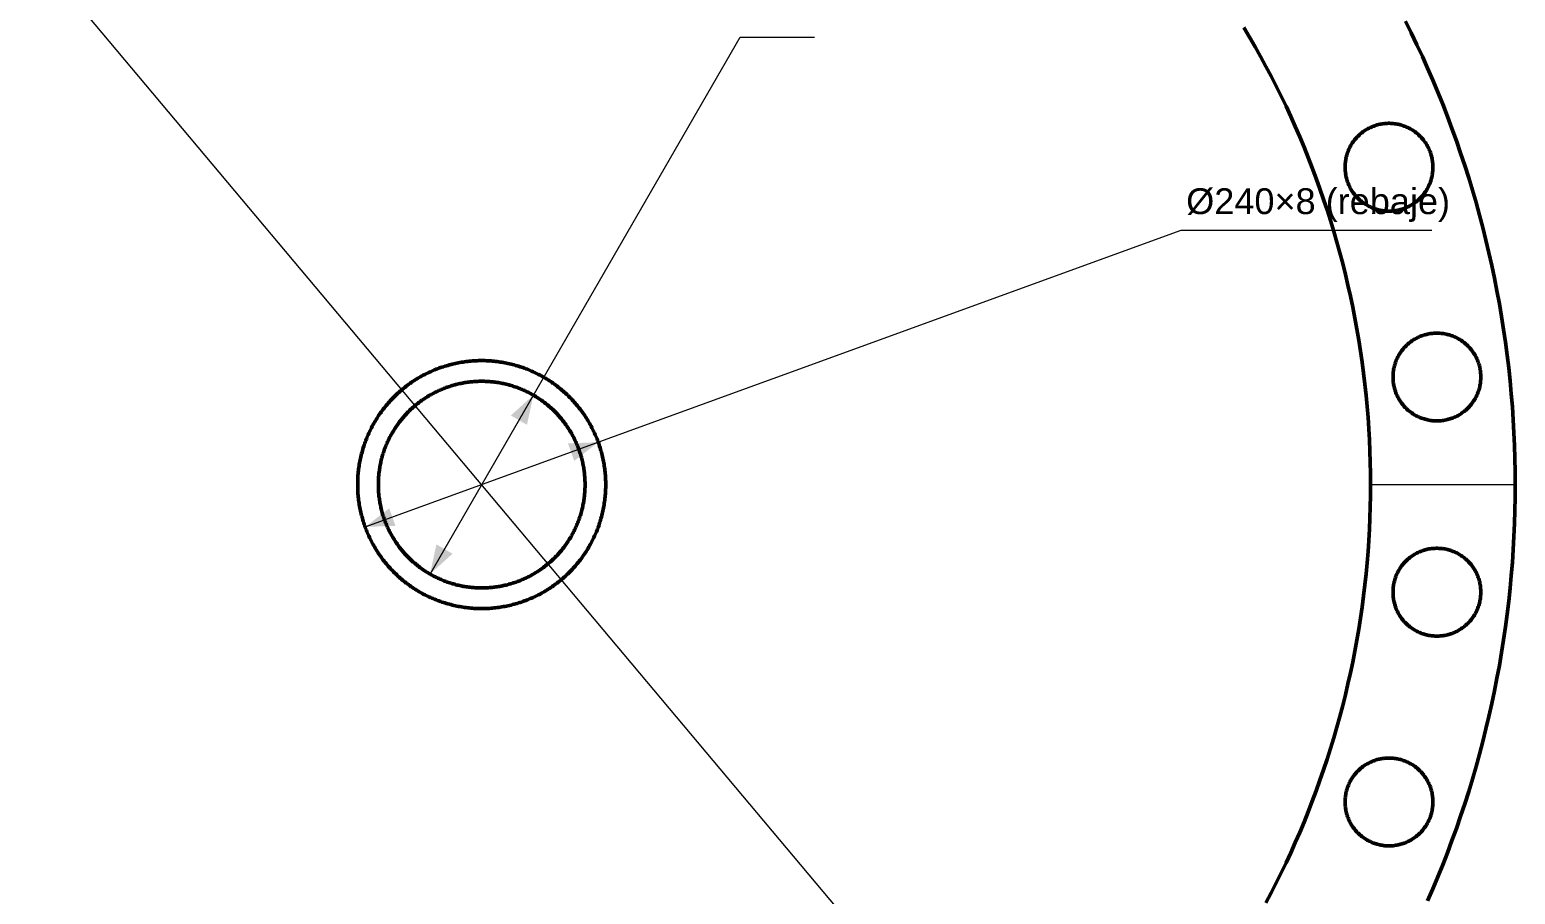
# Model space of a CAD drawing. Header units: millimetres. Extents: x 0 to 841, y 0 to 594.
# Drawn here: x 86.3 to 230, y 390.3 to 474 of the extents above; entities that cross this region are included whole.
import ezdxf
from ezdxf.enums import TextEntityAlignment as Align

# ---------------------------------------------------------------- set-up
doc = ezdxf.new("R2010")
doc.units = ezdxf.units.MM
doc.linetypes.add('FANTASMA', pattern=[26, 14, -3, 2, -2, 2, -3])
for name, color, linetype, lineweight in [('COTA', 7, 'CONTINUOUS', 18), ('FANT', 7, 'FANTASMA', 18), ('TXT', 7, 'CONTINUOUS', 25), ('VIS', 7, 'CONTINUOUS', 50)]:
    doc.layers.add(name, color=color, linetype=linetype, lineweight=lineweight)
doc.styles.add('STD', font='LiberationSans-Regular.ttf')

msp = doc.modelspace()

# ---------------------------------------------------------------- linework, layer by layer
at = {"layer": 'COTA'}
for p, q in [((194.28, 353.4), (54.15, 520.39)), ((125, 421.34), (155, 473.3)), ((155, 473.3), (162.2, 473.3)), ((118.72, 425.9), (197.66, 454.63)), ((197.66, 454.63), (221.91, 454.63))]:
    msp.add_line(p, q, dxfattribs=at)
for points in [[(135, 438.66), (132.82, 436.69), (134.38, 435.79)], [(141.28, 434.1), (138.34, 433.99), (138.95, 432.3)], [(118.72, 425.9), (121.66, 426.01), (121.05, 427.7)], [(125, 421.34), (127.18, 423.31), (125.62, 424.21)]]:
    msp.add_solid(points, dxfattribs=at)
at = {"layer": 'FANT'}
msp.add_line((216, 430), (230, 430), dxfattribs=at)
at = {"layer": 'VIS'}
for points in [[(230, 430), (229.99, 431.26), (229.97, 432.51), (229.93, 433.77), (229.87, 435.02), (229.8, 436.28), (229.72, 437.53), (229.61, 438.79), (229.5, 440.04), (229.36, 441.29), (229.21, 442.53), (229.05, 443.78), (228.87, 445.02), (228.67, 446.26), (228.46, 447.5), (228.23, 448.74), (227.99, 449.97), (227.73, 451.2), (227.45, 452.43), (227.16, 453.65), (226.86, 454.87), (226.54, 456.08), (226.2, 457.3), (225.85, 458.5), (225.49, 459.7), (225.11, 460.9), (224.71, 462.09), (224.3, 463.28), (223.87, 464.46), (223.43, 465.64), (222.98, 466.81), (222.51, 467.98), (222.02, 469.14), (221.52, 470.29), (221.01, 471.44), (220.48, 472.58), (219.94, 473.71), (219.38, 474.84)], [(216, 430), (215.99, 431.08), (215.97, 432.16), (215.94, 433.24), (215.89, 434.32), (215.83, 435.4), (215.76, 436.48), (215.67, 437.56), (215.57, 438.63), (215.45, 439.71), (215.32, 440.78), (215.18, 441.85), (215.02, 442.92), (214.85, 443.99), (214.67, 445.05), (214.48, 446.11), (214.27, 447.18), (214.05, 448.23), (213.81, 449.29), (213.56, 450.34), (213.3, 451.39), (213.02, 452.43), (212.73, 453.47), (212.43, 454.51), (212.12, 455.55), (211.79, 456.58), (211.45, 457.6), (211.1, 458.62), (210.73, 459.64), (210.35, 460.65), (209.96, 461.66), (209.56, 462.66), (209.14, 463.66), (208.71, 464.65), (208.27, 465.64), (207.82, 466.62), (207.35, 467.59), (206.87, 468.56), (206.38, 469.52), (205.88, 470.48), (205.36, 471.43), (204.84, 472.37), (204.3, 473.31), (203.75, 474.24)], [(216, 430), (215.99, 431.08), (215.97, 432.16), (215.94, 433.24), (215.89, 434.32), (215.83, 435.4), (215.76, 436.48), (215.67, 437.56), (215.57, 438.63), (215.45, 439.71), (215.32, 440.78), (215.18, 441.85), (215.02, 442.92), (214.85, 443.99), (214.67, 445.05), (214.48, 446.11), (214.27, 447.18), (214.05, 448.23), (213.81, 449.29), (213.56, 450.34), (213.3, 451.39), (213.02, 452.43), (212.73, 453.47), (212.43, 454.51), (212.12, 455.55), (211.79, 456.58), (211.45, 457.6), (211.1, 458.62), (210.73, 459.64), (210.35, 460.65), (209.96, 461.66), (209.56, 462.66), (209.14, 463.66), (208.71, 464.65), (208.27, 465.64), (207.82, 466.62), (207.35, 467.59), (206.87, 468.56), (206.38, 469.52), (205.88, 470.48), (205.36, 471.43), (204.84, 472.37), (204.3, 473.31), (203.75, 474.24)], [(222.03, 460.72), (222.03, 460.6), (222.02, 460.48), (222.02, 460.36), (222, 460.24), (221.99, 460.12), (221.97, 460), (221.95, 459.88), (221.92, 459.76), (221.89, 459.65), (221.86, 459.53), (221.83, 459.41), (221.79, 459.3), (221.75, 459.19), (221.7, 459.08), (221.65, 458.97), (221.6, 458.86), (221.55, 458.75), (221.49, 458.64), (221.43, 458.54), (221.37, 458.44), (221.3, 458.34), (221.23, 458.24), (221.16, 458.14), (221.09, 458.05), (221.01, 457.95), (220.93, 457.86), (220.85, 457.78), (220.77, 457.69), (220.68, 457.61), (220.59, 457.53), (220.5, 457.45), (220.4, 457.37), (220.31, 457.3), (220.21, 457.23), (220.11, 457.16), (220.01, 457.1), (219.91, 457.04), (219.8, 456.98), (219.69, 456.92), (219.59, 456.87), (219.48, 456.82), (219.37, 456.77), (219.25, 456.73), (219.14, 456.69), (219.03, 456.65), (218.91, 456.62), (218.79, 456.59), (218.68, 456.56), (218.56, 456.54), (218.44, 456.52), (218.32, 456.5), (218.2, 456.49), (218.08, 456.48), (217.96, 456.47), (217.84, 456.47), (217.72, 456.47), (217.6, 456.47), (217.48, 456.48), (217.36, 456.49), (217.24, 456.5), (217.12, 456.52), (217, 456.54), (216.89, 456.56), (216.77, 456.59), (216.65, 456.62), (216.54, 456.65), (216.42, 456.69), (216.31, 456.73), (216.2, 456.77), (216.09, 456.82), (215.98, 456.87), (215.87, 456.92), (215.76, 456.98), (215.66, 457.04), (215.55, 457.1), (215.45, 457.16), (215.35, 457.23), (215.25, 457.3), (215.16, 457.37), (215.06, 457.45), (214.97, 457.53), (214.88, 457.61), (214.8, 457.69), (214.71, 457.78), (214.63, 457.86), (214.55, 457.95), (214.47, 458.05), (214.4, 458.14), (214.33, 458.24), (214.26, 458.34), (214.19, 458.44), (214.13, 458.54), (214.07, 458.64), (214.01, 458.75), (213.96, 458.86), (213.91, 458.97), (213.86, 459.08), (213.82, 459.19), (213.77, 459.3), (213.74, 459.41), (213.7, 459.53), (213.67, 459.65), (213.64, 459.76), (213.61, 459.88), (213.59, 460), (213.57, 460.12), (213.56, 460.24), (213.55, 460.36), (213.54, 460.48), (213.53, 460.6), (213.53, 460.72), (213.53, 460.84), (213.54, 460.96), (213.55, 461.08), (213.56, 461.2), (213.57, 461.32), (213.59, 461.43), (213.61, 461.55), (213.64, 461.67), (213.67, 461.79), (213.7, 461.9), (213.74, 462.02), (213.77, 462.13), (213.82, 462.24), (213.86, 462.36), (213.91, 462.47), (213.96, 462.58), (214.01, 462.68), (214.07, 462.79), (214.13, 462.89), (214.19, 463), (214.26, 463.1), (214.33, 463.19), (214.4, 463.29), (214.47, 463.39), (214.55, 463.48), (214.63, 463.57), (214.71, 463.66), (214.8, 463.74), (214.88, 463.83), (214.97, 463.91), (215.06, 463.98), (215.16, 464.06), (215.25, 464.13), (215.35, 464.2), (215.45, 464.27), (215.55, 464.33), (215.66, 464.4), (215.76, 464.46), (215.87, 464.51), (215.98, 464.56), (216.09, 464.61), (216.2, 464.66), (216.31, 464.7), (216.42, 464.74), (216.54, 464.78), (216.65, 464.81), (216.77, 464.84), (216.89, 464.87), (217, 464.89), (217.12, 464.91), (217.24, 464.93), (217.36, 464.95), (217.48, 464.96), (217.6, 464.96), (217.72, 464.97), (217.84, 464.97), (217.96, 464.96), (218.08, 464.96), (218.2, 464.95), (218.32, 464.93), (218.44, 464.91), (218.56, 464.89), (218.68, 464.87), (218.79, 464.84), (218.91, 464.81), (219.03, 464.78), (219.14, 464.74), (219.25, 464.7), (219.37, 464.66), (219.48, 464.61), (219.59, 464.56), (219.69, 464.51), (219.8, 464.46), (219.91, 464.4), (220.01, 464.33), (220.11, 464.27), (220.21, 464.2), (220.31, 464.13), (220.4, 464.06), (220.5, 463.98), (220.59, 463.91), (220.68, 463.83), (220.77, 463.74), (220.85, 463.66), (220.93, 463.57), (221.01, 463.48), (221.09, 463.39), (221.16, 463.29), (221.23, 463.19), (221.3, 463.1), (221.37, 463), (221.43, 462.89), (221.49, 462.79), (221.55, 462.68), (221.6, 462.58), (221.65, 462.47), (221.7, 462.36), (221.75, 462.24), (221.79, 462.13), (221.83, 462.02), (221.86, 461.9), (221.89, 461.79), (221.92, 461.67), (221.95, 461.55), (221.97, 461.43), (221.99, 461.32), (222, 461.2), (222.02, 461.08), (222.02, 460.96), (222.03, 460.84), (222.03, 460.72)], [(226.67, 440.41), (226.66, 440.29), (226.66, 440.17), (226.65, 440.05), (226.64, 439.93), (226.62, 439.81), (226.6, 439.69), (226.58, 439.58), (226.56, 439.46), (226.53, 439.34), (226.5, 439.23), (226.46, 439.11), (226.42, 439), (226.38, 438.88), (226.34, 438.77), (226.29, 438.66), (226.24, 438.55), (226.18, 438.45), (226.13, 438.34), (226.07, 438.24), (226, 438.13), (225.94, 438.03), (225.87, 437.93), (225.8, 437.84), (225.72, 437.74), (225.65, 437.65), (225.57, 437.56), (225.48, 437.47), (225.4, 437.39), (225.31, 437.3), (225.22, 437.22), (225.13, 437.14), (225.04, 437.07), (224.94, 437), (224.84, 436.93), (224.75, 436.86), (224.64, 436.79), (224.54, 436.73), (224.44, 436.67), (224.33, 436.62), (224.22, 436.57), (224.11, 436.52), (224, 436.47), (223.89, 436.43), (223.77, 436.39), (223.66, 436.35), (223.54, 436.32), (223.43, 436.29), (223.31, 436.26), (223.19, 436.23), (223.07, 436.21), (222.96, 436.2), (222.84, 436.18), (222.72, 436.17), (222.6, 436.17), (222.48, 436.16), (222.36, 436.16), (222.23, 436.17), (222.11, 436.17), (221.99, 436.18), (221.88, 436.2), (221.76, 436.21), (221.64, 436.23), (221.52, 436.26), (221.4, 436.29), (221.29, 436.32), (221.17, 436.35), (221.06, 436.39), (220.94, 436.43), (220.83, 436.47), (220.72, 436.52), (220.61, 436.57), (220.5, 436.62), (220.4, 436.67), (220.29, 436.73), (220.19, 436.79), (220.09, 436.86), (219.99, 436.93), (219.89, 437), (219.79, 437.07), (219.7, 437.14), (219.61, 437.22), (219.52, 437.3), (219.43, 437.39), (219.35, 437.47), (219.26, 437.56), (219.19, 437.65), (219.11, 437.74), (219.03, 437.84), (218.96, 437.93), (218.89, 438.03), (218.83, 438.13), (218.77, 438.24), (218.7, 438.34), (218.65, 438.45), (218.59, 438.55), (218.54, 438.66), (218.49, 438.77), (218.45, 438.88), (218.41, 439), (218.37, 439.11), (218.33, 439.23), (218.3, 439.34), (218.27, 439.46), (218.25, 439.58), (218.23, 439.69), (218.21, 439.81), (218.19, 439.93), (218.18, 440.05), (218.17, 440.17), (218.17, 440.29), (218.17, 440.41), (218.17, 440.53), (218.17, 440.65), (218.18, 440.77), (218.19, 440.89), (218.21, 441.01), (218.23, 441.13), (218.25, 441.25), (218.27, 441.37), (218.3, 441.48), (218.33, 441.6), (218.37, 441.71), (218.41, 441.83), (218.45, 441.94), (218.49, 442.05), (218.54, 442.16), (218.59, 442.27), (218.65, 442.38), (218.7, 442.49), (218.77, 442.59), (218.83, 442.69), (218.89, 442.79), (218.96, 442.89), (219.03, 442.99), (219.11, 443.08), (219.19, 443.18), (219.26, 443.27), (219.35, 443.35), (219.43, 443.44), (219.52, 443.52), (219.61, 443.6), (219.7, 443.68), (219.79, 443.76), (219.89, 443.83), (219.99, 443.9), (220.09, 443.97), (220.19, 444.03), (220.29, 444.09), (220.4, 444.15), (220.5, 444.21), (220.61, 444.26), (220.72, 444.31), (220.83, 444.36), (220.94, 444.4), (221.06, 444.44), (221.17, 444.48), (221.29, 444.51), (221.4, 444.54), (221.52, 444.57), (221.64, 444.59), (221.76, 444.61), (221.88, 444.63), (221.99, 444.64), (222.11, 444.65), (222.23, 444.66), (222.36, 444.66), (222.48, 444.66), (222.6, 444.66), (222.72, 444.65), (222.84, 444.64), (222.96, 444.63), (223.07, 444.61), (223.19, 444.59), (223.31, 444.57), (223.43, 444.54), (223.54, 444.51), (223.66, 444.48), (223.77, 444.44), (223.89, 444.4), (224, 444.36), (224.11, 444.31), (224.22, 444.26), (224.33, 444.21), (224.44, 444.15), (224.54, 444.09), (224.64, 444.03), (224.75, 443.97), (224.84, 443.9), (224.94, 443.83), (225.04, 443.76), (225.13, 443.68), (225.22, 443.6), (225.31, 443.52), (225.4, 443.44), (225.48, 443.35), (225.57, 443.27), (225.65, 443.18), (225.72, 443.08), (225.8, 442.99), (225.87, 442.89), (225.94, 442.79), (226, 442.69), (226.07, 442.59), (226.13, 442.49), (226.18, 442.38), (226.24, 442.27), (226.29, 442.16), (226.34, 442.05), (226.38, 441.94), (226.42, 441.83), (226.46, 441.71), (226.5, 441.6), (226.53, 441.48), (226.56, 441.37), (226.58, 441.25), (226.6, 441.13), (226.62, 441.01), (226.64, 440.89), (226.65, 440.77), (226.66, 440.65), (226.66, 440.53), (226.67, 440.41)], [(142, 430), (142, 429.85), (142, 429.7), (141.99, 429.55), (141.98, 429.4), (141.98, 429.25), (141.97, 429.1), (141.95, 428.95), (141.94, 428.8), (141.92, 428.65), (141.91, 428.5), (141.89, 428.35), (141.86, 428.2), (141.84, 428.05), (141.81, 427.9), (141.79, 427.75), (141.76, 427.6), (141.73, 427.46), (141.69, 427.31), (141.66, 427.16), (141.62, 427.02), (141.58, 426.87), (141.54, 426.72), (141.5, 426.58), (141.46, 426.44), (141.41, 426.29), (141.37, 426.15), (141.32, 426.01), (141.26, 425.86), (141.21, 425.72), (141.16, 425.58), (141.1, 425.44), (141.04, 425.3), (140.98, 425.17), (140.92, 425.03), (140.86, 424.89), (140.79, 424.75), (140.73, 424.62), (140.66, 424.49), (140.59, 424.35), (140.52, 424.22), (140.44, 424.09), (140.37, 423.96), (140.29, 423.83), (140.21, 423.7), (140.13, 423.57), (140.05, 423.44), (139.97, 423.32), (139.88, 423.19), (139.8, 423.07), (139.71, 422.95), (139.62, 422.83), (139.53, 422.7), (139.44, 422.59), (139.34, 422.47), (139.25, 422.35), (139.15, 422.24), (139.05, 422.12), (138.95, 422.01), (138.85, 421.9), (138.75, 421.79), (138.64, 421.68), (138.54, 421.57), (138.43, 421.46), (138.32, 421.36), (138.21, 421.25), (138.1, 421.15), (137.99, 421.05), (137.88, 420.95), (137.76, 420.85), (137.65, 420.75), (137.53, 420.66), (137.41, 420.56), (137.3, 420.47), (137.17, 420.38), (137.05, 420.29), (136.93, 420.2), (136.81, 420.12), (136.68, 420.03), (136.56, 419.95), (136.43, 419.87), (136.3, 419.79), (136.17, 419.71), (136.04, 419.63), (135.91, 419.56), (135.78, 419.48), (135.65, 419.41), (135.51, 419.34), (135.38, 419.27), (135.25, 419.21), (135.11, 419.14), (134.97, 419.08), (134.83, 419.02), (134.7, 418.96), (134.56, 418.9), (134.42, 418.84), (134.28, 418.79), (134.14, 418.74), (133.99, 418.68), (133.85, 418.63), (133.71, 418.59), (133.56, 418.54), (133.42, 418.5), (133.28, 418.46), (133.13, 418.42), (132.98, 418.38), (132.84, 418.34), (132.69, 418.31), (132.54, 418.27), (132.4, 418.24), (132.25, 418.21), (132.1, 418.19), (131.95, 418.16), (131.8, 418.14), (131.65, 418.11), (131.5, 418.09), (131.35, 418.08), (131.2, 418.06), (131.05, 418.05), (130.9, 418.03), (130.75, 418.02), (130.6, 418.02), (130.45, 418.01), (130.3, 418), (130.15, 418), (130, 418), (129.85, 418), (129.7, 418), (129.55, 418.01), (129.4, 418.02), (129.25, 418.02), (129.1, 418.03), (128.95, 418.05), (128.8, 418.06), (128.65, 418.08), (128.5, 418.09), (128.35, 418.11), (128.2, 418.14), (128.05, 418.16), (127.9, 418.19), (127.75, 418.21), (127.6, 418.24), (127.46, 418.27), (127.31, 418.31), (127.16, 418.34), (127.02, 418.38), (126.87, 418.42), (126.72, 418.46), (126.58, 418.5), (126.44, 418.54), (126.29, 418.59), (126.15, 418.63), (126.01, 418.68), (125.86, 418.74), (125.72, 418.79), (125.58, 418.84), (125.44, 418.9), (125.3, 418.96), (125.17, 419.02), (125.03, 419.08), (124.89, 419.14), (124.75, 419.21), (124.62, 419.27), (124.49, 419.34), (124.35, 419.41), (124.22, 419.48), (124.09, 419.56), (123.96, 419.63), (123.83, 419.71), (123.7, 419.79), (123.57, 419.87), (123.44, 419.95), (123.32, 420.03), (123.19, 420.12), (123.07, 420.2), (122.95, 420.29), (122.83, 420.38), (122.7, 420.47), (122.59, 420.56), (122.47, 420.66), (122.35, 420.75), (122.24, 420.85), (122.12, 420.95), (122.01, 421.05), (121.9, 421.15), (121.79, 421.25), (121.68, 421.36), (121.57, 421.46), (121.46, 421.57), (121.36, 421.68), (121.25, 421.79), (121.15, 421.9), (121.05, 422.01), (120.95, 422.12), (120.85, 422.24), (120.75, 422.35), (120.66, 422.47), (120.56, 422.59), (120.47, 422.7), (120.38, 422.83), (120.29, 422.95), (120.2, 423.07), (120.12, 423.19), (120.03, 423.32), (119.95, 423.44), (119.87, 423.57), (119.79, 423.7), (119.71, 423.83), (119.63, 423.96), (119.56, 424.09), (119.48, 424.22), (119.41, 424.35), (119.34, 424.49), (119.27, 424.62), (119.21, 424.75), (119.14, 424.89), (119.08, 425.03), (119.02, 425.17), (118.96, 425.3), (118.9, 425.44), (118.84, 425.58), (118.79, 425.72), (118.74, 425.86), (118.68, 426.01), (118.63, 426.15), (118.59, 426.29), (118.54, 426.44), (118.5, 426.58), (118.46, 426.72), (118.42, 426.87), (118.38, 427.02), (118.34, 427.16), (118.31, 427.31), (118.27, 427.46), (118.24, 427.6), (118.21, 427.75), (118.19, 427.9), (118.16, 428.05), (118.14, 428.2), (118.11, 428.35), (118.09, 428.5), (118.08, 428.65), (118.06, 428.8), (118.05, 428.95), (118.03, 429.1), (118.02, 429.25), (118.02, 429.4), (118.01, 429.55), (118, 429.7), (118, 429.85), (118, 430), (118, 430.15), (118, 430.3), (118.01, 430.45), (118.02, 430.6), (118.02, 430.75), (118.03, 430.9), (118.05, 431.05), (118.06, 431.2), (118.08, 431.35), (118.09, 431.5), (118.11, 431.65), (118.14, 431.8), (118.16, 431.95), (118.19, 432.1), (118.21, 432.25), (118.24, 432.4), (118.27, 432.54), (118.31, 432.69), (118.34, 432.84), (118.38, 432.98), (118.42, 433.13), (118.46, 433.28), (118.5, 433.42), (118.54, 433.56), (118.59, 433.71), (118.63, 433.85), (118.68, 433.99), (118.74, 434.14), (118.79, 434.28), (118.84, 434.42), (118.9, 434.56), (118.96, 434.7), (119.02, 434.83), (119.08, 434.97), (119.14, 435.11), (119.21, 435.25), (119.27, 435.38), (119.34, 435.51), (119.41, 435.65), (119.48, 435.78), (119.56, 435.91), (119.63, 436.04), (119.71, 436.17), (119.79, 436.3), (119.87, 436.43), (119.95, 436.56), (120.03, 436.68), (120.12, 436.81), (120.2, 436.93), (120.29, 437.05), (120.38, 437.17), (120.47, 437.3), (120.56, 437.41), (120.66, 437.53), (120.75, 437.65), (120.85, 437.76), (120.95, 437.88), (121.05, 437.99), (121.15, 438.1), (121.25, 438.21), (121.36, 438.32), (121.46, 438.43), (121.57, 438.54), (121.68, 438.64), (121.79, 438.75), (121.9, 438.85), (122.01, 438.95), (122.12, 439.05), (122.24, 439.15), (122.35, 439.25), (122.47, 439.34), (122.59, 439.44), (122.7, 439.53), (122.83, 439.62), (122.95, 439.71), (123.07, 439.8), (123.19, 439.88), (123.32, 439.97), (123.44, 440.05), (123.57, 440.13), (123.7, 440.21), (123.83, 440.29), (123.96, 440.37), (124.09, 440.44), (124.22, 440.52), (124.35, 440.59), (124.49, 440.66), (124.62, 440.73), (124.75, 440.79), (124.89, 440.86), (125.03, 440.92), (125.17, 440.98), (125.3, 441.04), (125.44, 441.1), (125.58, 441.16), (125.72, 441.21), (125.86, 441.26), (126.01, 441.32), (126.15, 441.37), (126.29, 441.41), (126.44, 441.46), (126.58, 441.5), (126.72, 441.54), (126.87, 441.58), (127.02, 441.62), (127.16, 441.66), (127.31, 441.69), (127.46, 441.73), (127.6, 441.76), (127.75, 441.79), (127.9, 441.81), (128.05, 441.84), (128.2, 441.86), (128.35, 441.89), (128.5, 441.91), (128.65, 441.92), (128.8, 441.94), (128.95, 441.95), (129.1, 441.97), (129.25, 441.98), (129.4, 441.98), (129.55, 441.99), (129.7, 442), (129.85, 442), (130, 442), (130.15, 442), (130.3, 442), (130.45, 441.99), (130.6, 441.98), (130.75, 441.98), (130.9, 441.97), (131.05, 441.95), (131.2, 441.94), (131.35, 441.92), (131.5, 441.91), (131.65, 441.89), (131.8, 441.86), (131.95, 441.84), (132.1, 441.81), (132.25, 441.79), (132.4, 441.76), (132.54, 441.73), (132.69, 441.69), (132.84, 441.66), (132.98, 441.62), (133.13, 441.58), (133.28, 441.54), (133.42, 441.5), (133.56, 441.46), (133.71, 441.41), (133.85, 441.37), (133.99, 441.32), (134.14, 441.26), (134.28, 441.21), (134.42, 441.16), (134.56, 441.1), (134.7, 441.04), (134.83, 440.98), (134.97, 440.92), (135.11, 440.86), (135.25, 440.79), (135.38, 440.73), (135.51, 440.66), (135.65, 440.59), (135.78, 440.52), (135.91, 440.44), (136.04, 440.37), (136.17, 440.29), (136.3, 440.21), (136.43, 440.13), (136.56, 440.05), (136.68, 439.97), (136.81, 439.88), (136.93, 439.8), (137.05, 439.71), (137.17, 439.62), (137.3, 439.53), (137.41, 439.44), (137.53, 439.34), (137.65, 439.25), (137.76, 439.15), (137.88, 439.05), (137.99, 438.95), (138.1, 438.85), (138.21, 438.75), (138.32, 438.64), (138.43, 438.54), (138.54, 438.43), (138.64, 438.32), (138.75, 438.21), (138.85, 438.1), (138.95, 437.99), (139.05, 437.88), (139.15, 437.76), (139.25, 437.65), (139.34, 437.53), (139.44, 437.41), (139.53, 437.3), (139.62, 437.17), (139.71, 437.05), (139.8, 436.93), (139.88, 436.81), (139.97, 436.68), (140.05, 436.56), (140.13, 436.43), (140.21, 436.3), (140.29, 436.17), (140.37, 436.04), (140.44, 435.91), (140.52, 435.78), (140.59, 435.65), (140.66, 435.51), (140.73, 435.38), (140.79, 435.25), (140.86, 435.11), (140.92, 434.97), (140.98, 434.83), (141.04, 434.7), (141.1, 434.56), (141.16, 434.42), (141.21, 434.28), (141.26, 434.14), (141.32, 433.99), (141.37, 433.85), (141.41, 433.71), (141.46, 433.56), (141.5, 433.42), (141.54, 433.28), (141.58, 433.13), (141.62, 432.98), (141.66, 432.84), (141.69, 432.69), (141.73, 432.54), (141.76, 432.4), (141.79, 432.25), (141.81, 432.1), (141.84, 431.95), (141.86, 431.8), (141.89, 431.65), (141.91, 431.5), (141.92, 431.35), (141.94, 431.2), (141.95, 431.05), (141.97, 430.9), (141.98, 430.75), (141.98, 430.6), (141.99, 430.45), (142, 430.3), (142, 430.15), (142, 430)], [(140, 430), (140, 429.87), (140, 429.75), (139.99, 429.62), (139.99, 429.5), (139.98, 429.37), (139.97, 429.25), (139.96, 429.12), (139.95, 429), (139.94, 428.87), (139.92, 428.75), (139.9, 428.62), (139.89, 428.5), (139.87, 428.37), (139.85, 428.25), (139.82, 428.13), (139.8, 428), (139.77, 427.88), (139.75, 427.76), (139.72, 427.64), (139.69, 427.51), (139.65, 427.39), (139.62, 427.27), (139.59, 427.15), (139.55, 427.03), (139.51, 426.91), (139.47, 426.79), (139.43, 426.67), (139.39, 426.55), (139.34, 426.44), (139.3, 426.32), (139.25, 426.2), (139.2, 426.09), (139.15, 425.97), (139.1, 425.86), (139.05, 425.74), (138.99, 425.63), (138.94, 425.52), (138.88, 425.4), (138.82, 425.29), (138.76, 425.18), (138.7, 425.07), (138.64, 424.96), (138.58, 424.86), (138.51, 424.75), (138.44, 424.64), (138.38, 424.54), (138.31, 424.43), (138.24, 424.33), (138.16, 424.22), (138.09, 424.12), (138.02, 424.02), (137.94, 423.92), (137.86, 423.82), (137.78, 423.72), (137.71, 423.63), (137.62, 423.53), (137.54, 423.43), (137.46, 423.34), (137.38, 423.25), (137.29, 423.15), (137.2, 423.06), (137.12, 422.97), (137.03, 422.88), (136.94, 422.8), (136.85, 422.71), (136.75, 422.62), (136.66, 422.54), (136.57, 422.46), (136.47, 422.38), (136.37, 422.29), (136.28, 422.22), (136.18, 422.14), (136.08, 422.06), (135.98, 421.98), (135.88, 421.91), (135.78, 421.84), (135.67, 421.76), (135.57, 421.69), (135.46, 421.62), (135.36, 421.56), (135.25, 421.49), (135.14, 421.42), (135.04, 421.36), (134.93, 421.3), (134.82, 421.24), (134.71, 421.18), (134.6, 421.12), (134.48, 421.06), (134.37, 421.01), (134.26, 420.95), (134.14, 420.9), (134.03, 420.85), (133.91, 420.8), (133.8, 420.75), (133.68, 420.7), (133.56, 420.66), (133.45, 420.61), (133.33, 420.57), (133.21, 420.53), (133.09, 420.49), (132.97, 420.45), (132.85, 420.41), (132.73, 420.38), (132.61, 420.35), (132.49, 420.31), (132.36, 420.28), (132.24, 420.25), (132.12, 420.23), (132, 420.2), (131.87, 420.18), (131.75, 420.15), (131.63, 420.13), (131.5, 420.11), (131.38, 420.1), (131.25, 420.08), (131.13, 420.06), (131, 420.05), (130.88, 420.04), (130.75, 420.03), (130.63, 420.02), (130.5, 420.01), (130.38, 420.01), (130.25, 420), (130.13, 420), (130, 420), (129.87, 420), (129.75, 420), (129.62, 420.01), (129.5, 420.01), (129.37, 420.02), (129.25, 420.03), (129.12, 420.04), (129, 420.05), (128.87, 420.06), (128.75, 420.08), (128.62, 420.1), (128.5, 420.11), (128.37, 420.13), (128.25, 420.15), (128.13, 420.18), (128, 420.2), (127.88, 420.23), (127.76, 420.25), (127.64, 420.28), (127.51, 420.31), (127.39, 420.35), (127.27, 420.38), (127.15, 420.41), (127.03, 420.45), (126.91, 420.49), (126.79, 420.53), (126.67, 420.57), (126.55, 420.61), (126.44, 420.66), (126.32, 420.7), (126.2, 420.75), (126.09, 420.8), (125.97, 420.85), (125.86, 420.9), (125.74, 420.95), (125.63, 421.01), (125.52, 421.06), (125.4, 421.12), (125.29, 421.18), (125.18, 421.24), (125.07, 421.3), (124.96, 421.36), (124.86, 421.42), (124.75, 421.49), (124.64, 421.56), (124.54, 421.62), (124.43, 421.69), (124.33, 421.76), (124.22, 421.84), (124.12, 421.91), (124.02, 421.98), (123.92, 422.06), (123.82, 422.14), (123.72, 422.22), (123.63, 422.29), (123.53, 422.38), (123.43, 422.46), (123.34, 422.54), (123.25, 422.62), (123.15, 422.71), (123.06, 422.8), (122.97, 422.88), (122.88, 422.97), (122.8, 423.06), (122.71, 423.15), (122.62, 423.25), (122.54, 423.34), (122.46, 423.43), (122.38, 423.53), (122.29, 423.63), (122.22, 423.72), (122.14, 423.82), (122.06, 423.92), (121.98, 424.02), (121.91, 424.12), (121.84, 424.22), (121.76, 424.33), (121.69, 424.43), (121.62, 424.54), (121.56, 424.64), (121.49, 424.75), (121.42, 424.86), (121.36, 424.96), (121.3, 425.07), (121.24, 425.18), (121.18, 425.29), (121.12, 425.4), (121.06, 425.52), (121.01, 425.63), (120.95, 425.74), (120.9, 425.86), (120.85, 425.97), (120.8, 426.09), (120.75, 426.2), (120.7, 426.32), (120.66, 426.44), (120.61, 426.55), (120.57, 426.67), (120.53, 426.79), (120.49, 426.91), (120.45, 427.03), (120.41, 427.15), (120.38, 427.27), (120.35, 427.39), (120.31, 427.51), (120.28, 427.64), (120.25, 427.76), (120.23, 427.88), (120.2, 428), (120.18, 428.13), (120.15, 428.25), (120.13, 428.37), (120.11, 428.5), (120.1, 428.62), (120.08, 428.75), (120.06, 428.87), (120.05, 429), (120.04, 429.12), (120.03, 429.25), (120.02, 429.37), (120.01, 429.5), (120.01, 429.62), (120, 429.75), (120, 429.87), (120, 430), (120, 430.13), (120, 430.25), (120.01, 430.38), (120.01, 430.5), (120.02, 430.63), (120.03, 430.75), (120.04, 430.88), (120.05, 431), (120.06, 431.13), (120.08, 431.25), (120.1, 431.38), (120.11, 431.5), (120.13, 431.63), (120.15, 431.75), (120.18, 431.87), (120.2, 432), (120.23, 432.12), (120.25, 432.24), (120.28, 432.36), (120.31, 432.49), (120.35, 432.61), (120.38, 432.73), (120.41, 432.85), (120.45, 432.97), (120.49, 433.09), (120.53, 433.21), (120.57, 433.33), (120.61, 433.45), (120.66, 433.56), (120.7, 433.68), (120.75, 433.8), (120.8, 433.91), (120.85, 434.03), (120.9, 434.14), (120.95, 434.26), (121.01, 434.37), (121.06, 434.48), (121.12, 434.6), (121.18, 434.71), (121.24, 434.82), (121.3, 434.93), (121.36, 435.04), (121.42, 435.14), (121.49, 435.25), (121.56, 435.36), (121.62, 435.46), (121.69, 435.57), (121.76, 435.67), (121.84, 435.78), (121.91, 435.88), (121.98, 435.98), (122.06, 436.08), (122.14, 436.18), (122.22, 436.28), (122.29, 436.37), (122.38, 436.47), (122.46, 436.57), (122.54, 436.66), (122.62, 436.75), (122.71, 436.85), (122.8, 436.94), (122.88, 437.03), (122.97, 437.12), (123.06, 437.2), (123.15, 437.29), (123.25, 437.38), (123.34, 437.46), (123.43, 437.54), (123.53, 437.62), (123.63, 437.71), (123.72, 437.78), (123.82, 437.86), (123.92, 437.94), (124.02, 438.02), (124.12, 438.09), (124.22, 438.16), (124.33, 438.24), (124.43, 438.31), (124.54, 438.38), (124.64, 438.44), (124.75, 438.51), (124.86, 438.58), (124.96, 438.64), (125.07, 438.7), (125.18, 438.76), (125.29, 438.82), (125.4, 438.88), (125.52, 438.94), (125.63, 438.99), (125.74, 439.05), (125.86, 439.1), (125.97, 439.15), (126.09, 439.2), (126.2, 439.25), (126.32, 439.3), (126.44, 439.34), (126.55, 439.39), (126.67, 439.43), (126.79, 439.47), (126.91, 439.51), (127.03, 439.55), (127.15, 439.59), (127.27, 439.62), (127.39, 439.65), (127.51, 439.69), (127.64, 439.72), (127.76, 439.75), (127.88, 439.77), (128, 439.8), (128.13, 439.82), (128.25, 439.85), (128.37, 439.87), (128.5, 439.89), (128.62, 439.9), (128.75, 439.92), (128.87, 439.94), (129, 439.95), (129.12, 439.96), (129.25, 439.97), (129.37, 439.98), (129.5, 439.99), (129.62, 439.99), (129.75, 440), (129.87, 440), (130, 440), (130.13, 440), (130.25, 440), (130.38, 439.99), (130.5, 439.99), (130.63, 439.98), (130.75, 439.97), (130.88, 439.96), (131, 439.95), (131.13, 439.94), (131.25, 439.92), (131.38, 439.9), (131.5, 439.89), (131.63, 439.87), (131.75, 439.85), (131.87, 439.82), (132, 439.8), (132.12, 439.77), (132.24, 439.75), (132.36, 439.72), (132.49, 439.69), (132.61, 439.65), (132.73, 439.62), (132.85, 439.59), (132.97, 439.55), (133.09, 439.51), (133.21, 439.47), (133.33, 439.43), (133.45, 439.39), (133.56, 439.34), (133.68, 439.3), (133.8, 439.25), (133.91, 439.2), (134.03, 439.15), (134.14, 439.1), (134.26, 439.05), (134.37, 438.99), (134.48, 438.94), (134.6, 438.88), (134.71, 438.82), (134.82, 438.76), (134.93, 438.7), (135.04, 438.64), (135.14, 438.58), (135.25, 438.51), (135.36, 438.44), (135.46, 438.38), (135.57, 438.31), (135.67, 438.24), (135.78, 438.16), (135.88, 438.09), (135.98, 438.02), (136.08, 437.94), (136.18, 437.86), (136.28, 437.78), (136.37, 437.71), (136.47, 437.62), (136.57, 437.54), (136.66, 437.46), (136.75, 437.38), (136.85, 437.29), (136.94, 437.2), (137.03, 437.12), (137.12, 437.03), (137.2, 436.94), (137.29, 436.85), (137.38, 436.75), (137.46, 436.66), (137.54, 436.57), (137.62, 436.47), (137.71, 436.37), (137.78, 436.28), (137.86, 436.18), (137.94, 436.08), (138.02, 435.98), (138.09, 435.88), (138.16, 435.78), (138.24, 435.67), (138.31, 435.57), (138.38, 435.46), (138.44, 435.36), (138.51, 435.25), (138.58, 435.14), (138.64, 435.04), (138.7, 434.93), (138.76, 434.82), (138.82, 434.71), (138.88, 434.6), (138.94, 434.48), (138.99, 434.37), (139.05, 434.26), (139.1, 434.14), (139.15, 434.03), (139.2, 433.91), (139.25, 433.8), (139.3, 433.68), (139.34, 433.56), (139.39, 433.45), (139.43, 433.33), (139.47, 433.21), (139.51, 433.09), (139.55, 432.97), (139.59, 432.85), (139.62, 432.73), (139.65, 432.61), (139.69, 432.49), (139.72, 432.36), (139.75, 432.24), (139.77, 432.12), (139.8, 432), (139.82, 431.87), (139.85, 431.75), (139.87, 431.63), (139.89, 431.5), (139.9, 431.38), (139.92, 431.25), (139.94, 431.13), (139.95, 431), (139.96, 430.88), (139.97, 430.75), (139.98, 430.63), (139.99, 430.5), (139.99, 430.38), (140, 430.25), (140, 430.13), (140, 430)], [(205.88, 389.52), (206.38, 390.48), (206.87, 391.44), (207.35, 392.41), (207.82, 393.38), (208.27, 394.36), (208.71, 395.35), (209.14, 396.34), (209.56, 397.34), (209.96, 398.34), (210.35, 399.35), (210.73, 400.36), (211.1, 401.38), (211.45, 402.4), (211.79, 403.42), (212.12, 404.45), (212.43, 405.49), (212.73, 406.53), (213.02, 407.57), (213.3, 408.61), (213.56, 409.66), (213.81, 410.71), (214.05, 411.77), (214.27, 412.82), (214.48, 413.89), (214.67, 414.95), (214.85, 416.01), (215.02, 417.08), (215.18, 418.15), (215.32, 419.22), (215.45, 420.29), (215.57, 421.37), (215.67, 422.44), (215.76, 423.52), (215.83, 424.6), (215.89, 425.68), (215.94, 426.76), (215.97, 427.84), (215.99, 428.92), (216, 430)], [(205.88, 389.52), (206.38, 390.48), (206.87, 391.44), (207.35, 392.41), (207.82, 393.38), (208.27, 394.36), (208.71, 395.35), (209.14, 396.34), (209.56, 397.34), (209.96, 398.34), (210.35, 399.35), (210.73, 400.36), (211.1, 401.38), (211.45, 402.4), (211.79, 403.42), (212.12, 404.45), (212.43, 405.49), (212.73, 406.53), (213.02, 407.57), (213.3, 408.61), (213.56, 409.66), (213.81, 410.71), (214.05, 411.77), (214.27, 412.82), (214.48, 413.89), (214.67, 414.95), (214.85, 416.01), (215.02, 417.08), (215.18, 418.15), (215.32, 419.22), (215.45, 420.29), (215.57, 421.37), (215.67, 422.44), (215.76, 423.52), (215.83, 424.6), (215.89, 425.68), (215.94, 426.76), (215.97, 427.84), (215.99, 428.92), (216, 430)], [(221.52, 389.71), (222.02, 390.86), (222.51, 392.02), (222.98, 393.19), (223.43, 394.36), (223.87, 395.54), (224.3, 396.72), (224.71, 397.91), (225.11, 399.1), (225.49, 400.3), (225.85, 401.5), (226.2, 402.7), (226.54, 403.92), (226.86, 405.13), (227.16, 406.35), (227.45, 407.57), (227.73, 408.8), (227.99, 410.03), (228.23, 411.26), (228.46, 412.5), (228.67, 413.74), (228.87, 414.98), (229.05, 416.22), (229.21, 417.47), (229.36, 418.71), (229.5, 419.96), (229.61, 421.21), (229.72, 422.47), (229.8, 423.72), (229.87, 424.98), (229.93, 426.23), (229.97, 427.49), (229.99, 428.74), (230, 430)], [(226.67, 419.59), (226.66, 419.47), (226.66, 419.35), (226.65, 419.23), (226.64, 419.11), (226.62, 418.99), (226.6, 418.87), (226.58, 418.75), (226.56, 418.63), (226.53, 418.52), (226.5, 418.4), (226.46, 418.29), (226.42, 418.17), (226.38, 418.06), (226.34, 417.95), (226.29, 417.84), (226.24, 417.73), (226.18, 417.62), (226.13, 417.51), (226.07, 417.41), (226, 417.31), (225.94, 417.21), (225.87, 417.11), (225.8, 417.01), (225.72, 416.92), (225.65, 416.82), (225.57, 416.73), (225.48, 416.65), (225.4, 416.56), (225.31, 416.48), (225.22, 416.4), (225.13, 416.32), (225.04, 416.24), (224.94, 416.17), (224.84, 416.1), (224.75, 416.03), (224.64, 415.97), (224.54, 415.91), (224.44, 415.85), (224.33, 415.79), (224.22, 415.74), (224.11, 415.69), (224, 415.64), (223.89, 415.6), (223.77, 415.56), (223.66, 415.52), (223.54, 415.49), (223.43, 415.46), (223.31, 415.43), (223.19, 415.41), (223.07, 415.39), (222.96, 415.37), (222.84, 415.36), (222.72, 415.35), (222.6, 415.34), (222.48, 415.34), (222.36, 415.34), (222.23, 415.34), (222.11, 415.35), (221.99, 415.36), (221.88, 415.37), (221.76, 415.39), (221.64, 415.41), (221.52, 415.43), (221.4, 415.46), (221.29, 415.49), (221.17, 415.52), (221.06, 415.56), (220.94, 415.6), (220.83, 415.64), (220.72, 415.69), (220.61, 415.74), (220.5, 415.79), (220.4, 415.85), (220.29, 415.91), (220.19, 415.97), (220.09, 416.03), (219.99, 416.1), (219.89, 416.17), (219.79, 416.24), (219.7, 416.32), (219.61, 416.4), (219.52, 416.48), (219.43, 416.56), (219.35, 416.65), (219.26, 416.73), (219.19, 416.82), (219.11, 416.92), (219.03, 417.01), (218.96, 417.11), (218.89, 417.21), (218.83, 417.31), (218.77, 417.41), (218.7, 417.51), (218.65, 417.62), (218.59, 417.73), (218.54, 417.84), (218.49, 417.95), (218.45, 418.06), (218.41, 418.17), (218.37, 418.29), (218.33, 418.4), (218.3, 418.52), (218.27, 418.63), (218.25, 418.75), (218.23, 418.87), (218.21, 418.99), (218.19, 419.11), (218.18, 419.23), (218.17, 419.35), (218.17, 419.47), (218.17, 419.59), (218.17, 419.71), (218.17, 419.83), (218.18, 419.95), (218.19, 420.07), (218.21, 420.19), (218.23, 420.31), (218.25, 420.42), (218.27, 420.54), (218.3, 420.66), (218.33, 420.77), (218.37, 420.89), (218.41, 421), (218.45, 421.12), (218.49, 421.23), (218.54, 421.34), (218.59, 421.45), (218.65, 421.55), (218.7, 421.66), (218.77, 421.76), (218.83, 421.87), (218.89, 421.97), (218.96, 422.07), (219.03, 422.16), (219.11, 422.26), (219.19, 422.35), (219.26, 422.44), (219.35, 422.53), (219.43, 422.61), (219.52, 422.7), (219.61, 422.78), (219.7, 422.86), (219.79, 422.93), (219.89, 423), (219.99, 423.07), (220.09, 423.14), (220.19, 423.21), (220.29, 423.27), (220.4, 423.33), (220.5, 423.38), (220.61, 423.43), (220.72, 423.48), (220.83, 423.53), (220.94, 423.57), (221.06, 423.61), (221.17, 423.65), (221.29, 423.68), (221.4, 423.71), (221.52, 423.74), (221.64, 423.77), (221.76, 423.79), (221.88, 423.8), (221.99, 423.82), (222.11, 423.83), (222.23, 423.83), (222.36, 423.84), (222.48, 423.84), (222.6, 423.83), (222.72, 423.83), (222.84, 423.82), (222.96, 423.8), (223.07, 423.79), (223.19, 423.77), (223.31, 423.74), (223.43, 423.71), (223.54, 423.68), (223.66, 423.65), (223.77, 423.61), (223.89, 423.57), (224, 423.53), (224.11, 423.48), (224.22, 423.43), (224.33, 423.38), (224.44, 423.33), (224.54, 423.27), (224.64, 423.21), (224.75, 423.14), (224.84, 423.07), (224.94, 423), (225.04, 422.93), (225.13, 422.86), (225.22, 422.78), (225.31, 422.7), (225.4, 422.61), (225.48, 422.53), (225.57, 422.44), (225.65, 422.35), (225.72, 422.26), (225.8, 422.16), (225.87, 422.07), (225.94, 421.97), (226, 421.87), (226.07, 421.76), (226.13, 421.66), (226.18, 421.55), (226.24, 421.45), (226.29, 421.34), (226.34, 421.23), (226.38, 421.12), (226.42, 421), (226.46, 420.89), (226.5, 420.77), (226.53, 420.66), (226.56, 420.54), (226.58, 420.42), (226.6, 420.31), (226.62, 420.19), (226.64, 420.07), (226.65, 419.95), (226.66, 419.83), (226.66, 419.71), (226.67, 419.59)], [(222.03, 399.28), (222.03, 399.16), (222.02, 399.04), (222.02, 398.92), (222, 398.8), (221.99, 398.68), (221.97, 398.57), (221.95, 398.45), (221.92, 398.33), (221.89, 398.21), (221.86, 398.1), (221.83, 397.98), (221.79, 397.87), (221.75, 397.76), (221.7, 397.64), (221.65, 397.53), (221.6, 397.42), (221.55, 397.32), (221.49, 397.21), (221.43, 397.11), (221.37, 397), (221.3, 396.9), (221.23, 396.81), (221.16, 396.71), (221.09, 396.61), (221.01, 396.52), (220.93, 396.43), (220.85, 396.34), (220.77, 396.26), (220.68, 396.17), (220.59, 396.09), (220.5, 396.02), (220.4, 395.94), (220.31, 395.87), (220.21, 395.8), (220.11, 395.73), (220.01, 395.67), (219.91, 395.6), (219.8, 395.54), (219.69, 395.49), (219.59, 395.44), (219.48, 395.39), (219.37, 395.34), (219.25, 395.3), (219.14, 395.26), (219.03, 395.22), (218.91, 395.19), (218.79, 395.16), (218.68, 395.13), (218.56, 395.11), (218.44, 395.09), (218.32, 395.07), (218.2, 395.05), (218.08, 395.04), (217.96, 395.04), (217.84, 395.03), (217.72, 395.03), (217.6, 395.04), (217.48, 395.04), (217.36, 395.05), (217.24, 395.07), (217.12, 395.09), (217, 395.11), (216.89, 395.13), (216.77, 395.16), (216.65, 395.19), (216.54, 395.22), (216.42, 395.26), (216.31, 395.3), (216.2, 395.34), (216.09, 395.39), (215.98, 395.44), (215.87, 395.49), (215.76, 395.54), (215.66, 395.6), (215.55, 395.67), (215.45, 395.73), (215.35, 395.8), (215.25, 395.87), (215.16, 395.94), (215.06, 396.02), (214.97, 396.09), (214.88, 396.17), (214.8, 396.26), (214.71, 396.34), (214.63, 396.43), (214.55, 396.52), (214.47, 396.61), (214.4, 396.71), (214.33, 396.81), (214.26, 396.9), (214.19, 397), (214.13, 397.11), (214.07, 397.21), (214.01, 397.32), (213.96, 397.42), (213.91, 397.53), (213.86, 397.64), (213.82, 397.76), (213.77, 397.87), (213.74, 397.98), (213.7, 398.1), (213.67, 398.21), (213.64, 398.33), (213.61, 398.45), (213.59, 398.57), (213.57, 398.68), (213.56, 398.8), (213.55, 398.92), (213.54, 399.04), (213.53, 399.16), (213.53, 399.28), (213.53, 399.4), (213.54, 399.52), (213.55, 399.64), (213.56, 399.76), (213.57, 399.88), (213.59, 400), (213.61, 400.12), (213.64, 400.24), (213.67, 400.35), (213.7, 400.47), (213.74, 400.59), (213.77, 400.7), (213.82, 400.81), (213.86, 400.92), (213.91, 401.03), (213.96, 401.14), (214.01, 401.25), (214.07, 401.36), (214.13, 401.46), (214.19, 401.56), (214.26, 401.66), (214.33, 401.76), (214.4, 401.86), (214.47, 401.95), (214.55, 402.05), (214.63, 402.14), (214.71, 402.22), (214.8, 402.31), (214.88, 402.39), (214.97, 402.47), (215.06, 402.55), (215.16, 402.63), (215.25, 402.7), (215.35, 402.77), (215.45, 402.84), (215.55, 402.9), (215.66, 402.96), (215.76, 403.02), (215.87, 403.08), (215.98, 403.13), (216.09, 403.18), (216.2, 403.23), (216.31, 403.27), (216.42, 403.31), (216.54, 403.35), (216.65, 403.38), (216.77, 403.41), (216.89, 403.44), (217, 403.46), (217.12, 403.48), (217.24, 403.5), (217.36, 403.51), (217.48, 403.52), (217.6, 403.53), (217.72, 403.53), (217.84, 403.53), (217.96, 403.53), (218.08, 403.52), (218.2, 403.51), (218.32, 403.5), (218.44, 403.48), (218.56, 403.46), (218.68, 403.44), (218.79, 403.41), (218.91, 403.38), (219.03, 403.35), (219.14, 403.31), (219.25, 403.27), (219.37, 403.23), (219.48, 403.18), (219.59, 403.13), (219.69, 403.08), (219.8, 403.02), (219.91, 402.96), (220.01, 402.9), (220.11, 402.84), (220.21, 402.77), (220.31, 402.7), (220.4, 402.63), (220.5, 402.55), (220.59, 402.47), (220.68, 402.39), (220.77, 402.31), (220.85, 402.22), (220.93, 402.14), (221.01, 402.05), (221.09, 401.95), (221.16, 401.86), (221.23, 401.76), (221.3, 401.66), (221.37, 401.56), (221.43, 401.46), (221.49, 401.36), (221.55, 401.25), (221.6, 401.14), (221.65, 401.03), (221.7, 400.92), (221.75, 400.81), (221.79, 400.7), (221.83, 400.59), (221.86, 400.47), (221.89, 400.35), (221.92, 400.24), (221.95, 400.12), (221.97, 400), (221.99, 399.88), (222, 399.76), (222.02, 399.64), (222.02, 399.52), (222.03, 399.4), (222.03, 399.28)]]:
    msp.add_lwpolyline(points, dxfattribs=at)

# ---------------------------------------------------------------- texts
at = {"layer": 'TXT', "style": 'STD'}
msp.add_text('Ø240×8 (rebaje)', height=2.5, dxfattribs=at).set_placement((198.16, 455.43), align=Align.BOTTOM_LEFT)

doc.saveas('drawing.dxf')
